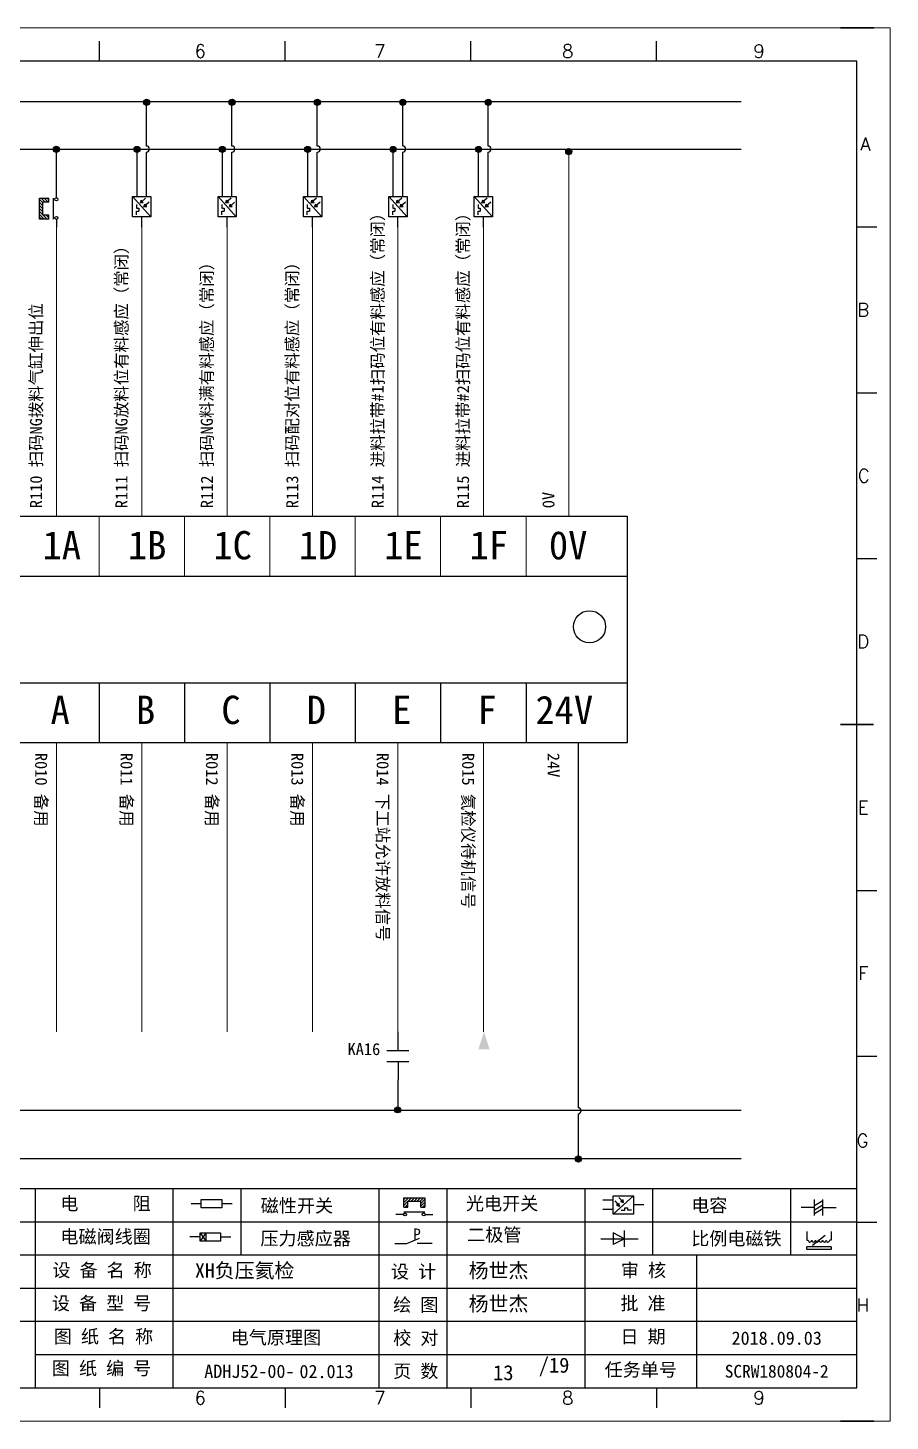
# Model space of a CAD drawing. Header units: millimetres. Extents: x 17734 to 28845, y 9358 to 11073.
# Drawn here: x 23893.2 to 24036.6, y 9752 to 9983.5 of the extents above; entities that cross this region are included whole.
import ezdxf
from ezdxf.enums import TextEntityAlignment as Align

# ---------------------------------------------------------------- set-up
doc = ezdxf.new("R2010")
doc.units = ezdxf.units.MM
doc.layers.add('AE_BOR', color=1, linetype='Continuous')
doc.styles.get("Standard").update_dxf_attribs({"font": ''})
doc.styles.add('WD', font='romans.shx', dxfattribs={"bigfont": 'gbcbig.shx'})
doc.styles.add('汉字', font='')
doc.styles.get('Standard').set_extended_font_data('SimSun')
doc.styles.get('汉字').set_extended_font_data('新宋体')

# ---------------------------------------------------------------- blocks, each defined once
blk = doc.blocks.new('磁性开关')
at = {"linetype": 'ByBlock'}
h = blk.add_hatch(dxfattribs=at)
h.set_pattern_fill('ANSI31', color=256, scale=0.1, style=0)
h.paths.add_polyline_path([(-1910.88, -776.69), (-1910.88, -775.29), (-1907.69, -775.29), (-1907.69, -776.69), (-1908.31, -776.69), (-1908.31, -775.79), (-1910.25, -775.79), (-1910.25, -776.69)])
for p, q in [((-1910.88, -776.69), (-1910.88, -775.29)), ((-1910.88, -775.29), (-1907.69, -775.29)), ((-1910.88, -776.69), (-1910.25, -776.69)), ((-1910.25, -776.69), (-1910.25, -775.79)), ((-1910.25, -775.79), (-1908.31, -775.79)), ((-1908.31, -776.69), (-1908.31, -775.79)), ((-1908.31, -776.69), (-1907.69, -776.69)), ((-1907.69, -775.29), (-1907.69, -776.69)), ((-1910.91, -777.81), (-1912.09, -777.81)), ((-1910.88, -777.39), (-1907.69, -777.39)), ((-1907.66, -777.81), (-1906.48, -777.81))]:
    blk.add_line(p, q, dxfattribs=at)
for centre in [(-1910.68, -777.81), (-1907.88, -777.81)]:
    blk.add_circle(centre, 0.225, dxfattribs=at)
blk = doc.blocks.new('光电开关')
at = {"linetype": 'ByBlock'}
h = blk.add_hatch(dxfattribs=at)
h.set_pattern_fill('ANSI31', color=256, scale=0.01, style=0)
h.set_pattern_definition([(45, (0.172267, 0), (-0.0224506403, 0.0224506403), [])])
h.paths.add_polyline_path([(-1882.44, -776.34), (-1882.5, -775.91), (-1882.68, -776.07)])
h.paths.add_polyline_path([(-1882.86, -776.23), (-1882.44, -776.34), (-1882.68, -776.07)])
h.paths.add_polyline_path([(-1883.05, -776.88), (-1883.11, -776.45), (-1883.29, -776.61)])
h.paths.add_polyline_path([(-1883.47, -776.77), (-1883.05, -776.88), (-1883.29, -776.61)])
for p, q in [((-1884.01, -775.96), (-1885.56, -775.96)), ((-1880.91, -775.3), (-1884.01, -778.05)), ((-1883.75, -776.09), (-1883.05, -776.88)), ((-1883.11, -776.45), (-1883.47, -776.77)), ((-1883.05, -776.88), (-1883.47, -776.77)), ((-1883.14, -775.55), (-1882.44, -776.34)), ((-1883.05, -776.88), (-1883.11, -776.45)), ((-1882.5, -775.91), (-1882.86, -776.23)), ((-1882.44, -776.34), (-1882.86, -776.23)), ((-1882.44, -776.34), (-1882.5, -775.91)), ((-1879.37, -776.67), (-1880.91, -776.67)), ((-1884.01, -777.39), (-1885.56, -777.39)), ((-1882.78, -777.47), (-1882.23, -777.47)), ((-1882.23, -777.47), (-1882.23, -777.14)), ((-1882.23, -777.14), (-1881.78, -777.14)), ((-1881.78, -777.47), (-1881.78, -777.14)), ((-1881.23, -777.47), (-1881.78, -777.47))]:
    blk.add_line(p, q, dxfattribs=at)
blk.add_lwpolyline([(-1884.01, -775.3), (-1880.91, -775.3), (-1880.91, -778.05), (-1884.01, -778.05)], close=True, dxfattribs=at)
blk = doc.blocks.new('电磁阀线圈')
at = {"linetype": 'ByBlock'}
for p, q in [((-1854.61, -796.54), (-1856.17, -796.54)), ((-1854.61, -795.92), (-1853.75, -797.16)), ((-1853.75, -795.92), (-1854.61, -797.16)), ((-1853.75, -795.92), (-1853.75, -797.16)), ((-1851.53, -796.54), (-1849.97, -796.54))]:
    blk.add_line(p, q, dxfattribs=at)
blk.add_lwpolyline([(-1854.61, -795.92), (-1851.53, -795.92), (-1851.53, -797.16), (-1854.61, -797.16)], close=True, dxfattribs=at)
blk = doc.blocks.new('压力感应器')
at = {"linetype": 'ByBlock'}
for p, q in [((-1815.59, -777.73), (-1813.71, -776.93)), ((-1817.44, -777.73), (-1815.59, -777.73)), ((-1811.78, -777.73), (-1814.05, -777.73))]:
    blk.add_line(p, q, dxfattribs=at)
at = {"linetype": 'ByBlock', "insert": (-1814.65, -775.48), "char_height": 1.68, "width": 1.2242, "attachment_point": 1}
blk.add_mtext('{\\fNSimSun|b0|i0|c134|p49;P}', dxfattribs=at)
blk = doc.blocks.new('二极管')
at = {"linetype": 'ByBlock'}
for p, q in [((-1787.52, -776.77), (-1781.92, -776.77)), ((-1783.97, -776.77), (-1785.69, -775.9)), ((-1785.69, -775.9), (-1785.69, -777.65)), ((-1783.97, -776.77), (-1785.69, -777.65)), ((-1783.97, -777.99), (-1783.97, -775.56))]:
    blk.add_line(p, q, dxfattribs=at)
blk = doc.blocks.new('电容')
at = {"linetype": 'ByBlock'}
for p, q in [((-1756.08, -782.99), (-1756.08, -780.56)), ((-1754.86, -780.79), (-1756.08, -781.55)), ((-1754.86, -782.99), (-1754.86, -780.56)), ((-1756.08, -781.77), (-1758.13, -781.77)), ((-1754.86, -781.44), (-1756.08, -782.2)), ((-1754.86, -781.99), (-1756.08, -782.75)), ((-1754.86, -781.77), (-1752.81, -781.77))]:
    blk.add_line(p, q, dxfattribs=at)
blk = doc.blocks.new('比例电磁阀')
at = {"linetype": 'ByBlock'}
for p, q in [((-1757.26, -775.38), (-1757.26, -776.71)), ((-1757.26, -776.71), (-1757.05, -776.71)), ((-1754.5, -775.98), (-1756.35, -777.44)), ((-1753.58, -776.71), (-1753.8, -776.71)), ((-1753.58, -775.38), (-1753.58, -776.71)), ((-1753.6, -777.73), (-1757.25, -777.73)), ((-1757.25, -778.13), (-1757.25, -777.73)), ((-1753.6, -778.13), (-1757.25, -778.13)), ((-1756.35, -777.44), (-1756.25, -777.25)), ((-1756.35, -777.44), (-1756.15, -777.38)), ((-1756.15, -777.38), (-1756.25, -777.25)), ((-1753.6, -777.73), (-1753.6, -778.13))]:
    blk.add_line(p, q, dxfattribs=at)
for centre in [(-1756.78, -776.71), (-1756.24, -776.71), (-1755.7, -776.71), (-1755.15, -776.71), (-1754.61, -776.71), (-1754.07, -776.71)]:
    blk.add_arc(centre, 0.271, 180, 0, dxfattribs=at)
blk = doc.blocks.new('电阻')
at = {"linetype": 'ByBlock'}
for p, q in [((-3.09, 0), (-1.57, 0)), ((1.57, 0), (3.09, 0))]:
    blk.add_line(p, q, dxfattribs=at)
blk.add_lwpolyline([(-1.57, 0.63), (1.57, 0.63), (1.57, -0.63), (-1.57, -0.63)], close=True, dxfattribs=at)
blk = doc.blocks.new('电控横A4')
for p, q in [((292, -5), (5, -5)), ((292, -205), (292, -5)), ((10.03, -205), (289.53, -205)), ((130.8, -205), (190.75, -205)), ((190.75, -205), (259.54, -205))]:
    blk.add_line(p, q)
at = {"linetype": 'ByBlock'}
for p, q in [((292, -175), (5, -175)), ((292, -180), (5, -180)), ((292, -185), (5, -185)), ((292, -190), (5, -190)), ((292, -195), (5, -195)), ((292, -200), (168.03, -200))]:
    blk.add_line(p, q, dxfattribs=at)
at = {"color": 0, "lineweight": -2}
for p, q in [((168.03, -175), (168.03, -204.92)), ((188.84, -175), (188.84, -185)), ((199.08, -175), (199.08, -185)), ((219.89, -175), (219.89, -185)), ((230.12, -175), (230.12, -185)), ((250.93, -175), (250.93, -185)), ((261.17, -175), (261.17, -185)), ((281.98, -175), (281.98, -185)), ((188.84, -185), (188.84, -204.92)), ((219.89, -185), (219.89, -205)), ((230.12, -185), (230.12, -205)), ((250.93, -185), (250.93, -205)), ((267.79, -185), (267.79, -205))]:
    blk.add_line(p, q, dxfattribs=at)
at = {"color": 0, "ltscale": 2}
for p, q in [((292, -205), (292, -183.55)), ((259.54, -205), (289.53, -205)), ((259.54, -205), (292, -205))]:
    blk.add_line(p, q, dxfattribs=at)
at = {"layer": 'AE_BOR', "color": 1, "lineweight": 15}
for p, q in [((0, 0), (297, 0)), ((297, 0), (297, -210)), ((297, -210), (0, -210))]:
    blk.add_line(p, q, dxfattribs=at)
at = {"layer": 'AE_BOR'}
for p, q in [((177.78, -5), (177.78, -2)), ((205.78, -5), (205.78, -2)), ((233.78, -5), (233.78, -2)), ((261.78, -5), (261.78, -2)), ((292, -30), (295, -30)), ((292, -55), (295, -55)), ((292, -80), (295, -80)), ((292, -130), (295, -130)), ((292, -155), (295, -155)), ((292, -180), (295, -180)), ((177.78, -205), (177.78, -208)), ((205.78, -205), (205.78, -208)), ((233.78, -205), (233.78, -208)), ((261.78, -205), (261.78, -208))]:
    blk.add_line(p, q, dxfattribs=at)
at = {"layer": 'AE_BOR', "lineweight": 30}
for p, q in [((294.53, 0), (289.53, 0)), ((294.53, -210), (289.53, -210))]:
    blk.add_line(p, q, dxfattribs=at)
at = {"layer": 'AE_BOR', "color": 2, "lineweight": 30}
blk.add_line((289.5, -105), (294.5, -105), dxfattribs=at)
at = {"linetype": 'ByBlock'}
for name, p in [('磁性开关', (2134.53, 598.96)), ('光电开关', (2139.22, 599.27)), ('电容', (2041.69, 603.98)), ('电磁阀线圈', (2047.53, 614.3)), ('压力感应器', (2039.72, 594.52)), ('二极管', (2040.91, 594.27)), ('比例电磁阀', (2041.69, 593.98))]:
    blk.add_blockref(name, p, dxfattribs=at)
blk.add_blockref('电阻', (194.66, -177.22))
at = {"char_height": 2, "attachment_point": 1, "style": '汉字'}
for s, insert in [('{\\fKaiTi_GB2312|b0|i0|c134|p49;电      阻}', (171.86, -176.19)), ('{\\fKaiTi_GB2312|b0|i0|c134|p49;磁性开关}', (202.07, -176.53)), ('{\\fKaiTi_GB2312|b0|i0|c134|p49;光电开关}', (233.02, -176.19)), ('{\\fKaiTi_GB2312|b0|i0|c134|p49;电容}', (267, -176.48)), ('{\\fKaiTi_GB2312|b0|i0|c134|p49;电磁阀线圈}', (171.86, -181.19)), ('{\\fKaiTi_GB2312|b0|i0|c134|p49;压力感应器}', (202.02, -181.47)), ('{\\fKaiTi_GB2312|b0|i0|c134|p49;二极管}', (233.2, -180.91)), ('{\\fKaiTi_GB2312|b0|i0|c134|p49;比例电磁铁}', (267, -181.48)), ('{\\fKaiTi_GB2312|b0|i0|c134|p0;设 备 名 称}', (170.65, -186.24)), ('{\\fKaiTi_GB2312|b0|i0|c134|p0;设 计}', (221.72, -186.46)), ('{\\fKaiTi_GB2312|b0|i0|c134|p0;审 核}', (256.39, -186.25)), ('{\\fKaiTi_GB2312|b0|i0|c134|p0;设 备 型 号}', (170.58, -191.24)), ('{\\fKaiTi_GB2312|b0|i0|c134|p0;批 准}', (256.32, -191.25)), ('{\\fKaiTi_GB2312|b0|i0|c134|p0;绘 图}', (222.05, -191.46)), ('{\\fKaiTi_GB2312|b0|i0|c134|p0;图 纸 名 称}', (170.86, -196.24)), ('{\\fKaiTi_GB2312|b0|i0|c134|p0;校 对}', (222.05, -196.46)), ('{\\fKaiTi_GB2312|b0|i0|c134|p0;日 期}', (256.32, -196.25)), ('{\\fKaiTi_GB2312|b0|i0|c134|p0;图 纸 编 号}', (170.57, -201.03)), ('{\\fKaiTi_GB2312|b0|i0|c134|p0;页 数}', (222.05, -201.46)), ('{\\fKaiTi_GB2312|b0|i0|c134|p0;任务单号}', (253.94, -201.25))]:
    blk.add_mtext(s, dxfattribs=dict(at, insert=insert))
for s, insert, char_height, width, attachment_point in [('{\\fKaiTi_GB2312|b0|i0|c134|p49;XH负压氦检}', (192.15, -186.2), 2.2, 26.5767, 1), ('{\\fKaiTi_GB2312|b0|i0|c134|p49;杨世杰}', (233.43, -186.2), 2.2, 15.3175, 1), ('{\\fKaiTi_GB2312|b0|i0|c134|p49;杨世杰}', (233.43, -191.2), 2.2, 15.3175, 1), ('{\\fKaiTi_GB2312|b0|i0|c134|p49;2018.09.03}', (279.89, -197.5), 2, 24.2172, 5), ('{\\fKaiTi_GB2312|b0|i0|c134|p49;SCRW180804-2}', (279.89, -202.5), 1.92, 24.2172, 5)]:
    blk.add_mtext(s, dxfattribs=dict(insert=insert, char_height=char_height, width=width, attachment_point=attachment_point))
at = {"color": 0, "lineweight": -2, "insert": (200.36, -202.5), "char_height": 2, "width": 31.0482, "attachment_point": 5}
blk.add_mtext('{\\C256;ADHJ52-00-}', dxfattribs=at)
at = {"color": 0, "linetype": 'ByBlock', "lineweight": -2, "insert": (242.64, -201.84), "char_height": 4.2689, "width": 20.8102, "attachment_point": 5}
blk.add_mtext('  {\\H0.53119x; /19}', dxfattribs=at)
at = {"layer": 'AE_BOR', "style": 'WD'}
for s, p in [('6', (192.94, -4.5)), ('7', (220.04, -4.5)), ('8', (248.37, -4.5)), ('9', (277.23, -4.5)), ('6', (192.94, -207.5)), ('7', (220.04, -207.5)), ('8', (248.37, -207.5)), ('9', (277.23, -207.5))]:
    blk.add_text(s, height=2, dxfattribs=at).set_placement(p, align=Align.CENTER)
for s, p in [('A', (294.03, -17.5)), ('B', (293.84, -42.5)), ('C', (293.93, -67.5)), ('D', (293.84, -92.5)), ('E', (293.74, -117.5)), ('F', (293.74, -142.5)), ('F', (293.74, -142.5)), ('G', (293.74, -167.72)), ('H', (293.84, -192.5))]:
    blk.add_text(s, height=2, dxfattribs=at).set_placement(p, align=Align.MIDDLE_RIGHT)
blk = doc.blocks.new('常开触点')
at = {"linetype": 'ByBlock'}
for p, q in [((-1853.82, -782.99), (-1853.82, -780.56)), ((-1852.6, -782.99), (-1852.6, -780.56)), ((-1853.82, -781.77), (-1855.88, -781.77)), ((-1852.6, -781.77), (-1850.55, -781.77))]:
    blk.add_line(p, q, dxfattribs=at)

msp = doc.modelspace()

# ---------------------------------------------------------------- hatches: boundary and pattern name
at = {"lineweight": -2}
h = msp.add_hatch(color=0, dxfattribs=at)
edge = h.paths.add_edge_path()
edge.add_arc((23912.966, 9971.112), 0.5, 0, 360)
h = msp.add_hatch(color=0, dxfattribs=at)
edge = h.paths.add_edge_path()
edge.add_arc((23927.166, 9971.112), 0.5, 0, 360)
h = msp.add_hatch(color=0, dxfattribs=at)
edge = h.paths.add_edge_path()
edge.add_arc((23941.366, 9971.112), 0.5, 0, 360)
h = msp.add_hatch(color=0, dxfattribs=at)
edge = h.paths.add_edge_path()
edge.add_arc((23955.566, 9971.112), 0.5, 0, 360)
h = msp.add_hatch(color=0, dxfattribs=at)
edge = h.paths.add_edge_path()
edge.add_arc((23969.766, 9971.112), 0.5, 0, 360)
h = msp.add_hatch(color=0, dxfattribs=at)
edge = h.paths.add_edge_path()
edge.add_arc((23897.954, 9963.299), 0.5, 180, 540)
h = msp.add_hatch(color=0, dxfattribs=at)
edge = h.paths.add_edge_path()
edge.add_arc((23911.361, 9963.279), 0.5, 0, 360)
h = msp.add_hatch(color=0, dxfattribs=at)
edge = h.paths.add_edge_path()
edge.add_arc((23925.561, 9963.279), 0.5, 0, 360)
h = msp.add_hatch(color=0, dxfattribs=at)
edge = h.paths.add_edge_path()
edge.add_arc((23939.761, 9963.279), 0.5, 0, 360)
h = msp.add_hatch(color=0, dxfattribs=at)
edge = h.paths.add_edge_path()
edge.add_arc((23953.961, 9963.279), 0.5, 0, 360)
h = msp.add_hatch(color=0, dxfattribs=at)
edge = h.paths.add_edge_path()
edge.add_arc((23968.161, 9963.279), 0.5, 0, 360)
h = msp.add_hatch(color=0, dxfattribs=at)
edge = h.paths.add_edge_path()
edge.add_arc((23983.161, 9962.921), 0.5, 0, 360)
msp.add_hatch(color=256).paths.add_polyline_path([(23970, 9813.722), (23969.065, 9816.641), (23968.129, 9813.722)])
h = msp.add_hatch(color=0, dxfattribs=at)
edge = h.paths.add_edge_path()
edge.add_arc((23954.716, 9803.673), 0.5, 0, 360)
h = msp.add_hatch(color=0, dxfattribs=at)
edge = h.paths.add_edge_path()
edge.add_arc((23984.753, 9795.511), 0.5, 0, 360)

# ---------------------------------------------------------------- linework, layer by layer
at = {"color": 0, "lineweight": -2}
for p, q in [((23745.063, 9971.213), (24011.816, 9971.213)), ((23745.063, 9963.341), (24011.816, 9963.341)), ((23748.861, 9892.345), (23992.861, 9892.345)), ((23748.861, 9874.641), (23992.861, 9874.641)), ((23905.061, 9874.641), (23905.061, 9864.641)), ((23919.261, 9874.641), (23919.261, 9864.641)), ((23933.461, 9874.641), (23933.461, 9864.641)), ((23947.661, 9874.641), (23947.661, 9864.641)), ((23961.861, 9874.641), (23961.861, 9864.641)), ((23976.061, 9874.641), (23976.061, 9864.641)), ((23984.73, 9864.604), (23984.73, 9804.034)), ((23745.063, 9803.644), (24011.816, 9803.644)), ((23984.73, 9803.034), (23984.73, 9795.484)), ((23745.063, 9795.594), (24011.816, 9795.594))]:
    msp.add_line(p, q, dxfattribs=at)
for p, q in [((23912.947, 9963.841), (23912.947, 9971.213)), ((23927.147, 9963.841), (23927.147, 9971.213)), ((23941.347, 9963.841), (23941.347, 9971.213)), ((23955.547, 9963.841), (23955.547, 9971.213)), ((23969.747, 9963.841), (23969.747, 9971.213)), ((23897.961, 9956.532), (23897.961, 9963.342)), ((23911.375, 9957.17), (23911.375, 9963.341)), ((23912.947, 9957.17), (23912.947, 9962.841)), ((23925.575, 9957.17), (23925.575, 9963.341)), ((23927.147, 9957.17), (23927.147, 9962.841)), ((23939.775, 9957.17), (23939.775, 9963.341)), ((23941.347, 9957.17), (23941.347, 9962.841)), ((23953.975, 9957.17), (23953.975, 9963.341)), ((23955.547, 9957.17), (23955.547, 9962.841)), ((23968.175, 9957.17), (23968.175, 9963.341)), ((23969.747, 9957.17), (23969.747, 9962.841)), ((23954.761, 9808.648), (23954.761, 9803.644))]:
    msp.add_line(p, q)
at = {"lineweight": 0}
for p, q in [((23983.161, 9902.345), (23983.161, 9962.921)), ((23897.961, 9902.345), (23897.961, 9950.345)), ((23912.161, 9902.345), (23912.161, 9950.345)), ((23926.361, 9902.345), (23926.361, 9950.345)), ((23940.561, 9902.345), (23940.561, 9950.345)), ((23954.761, 9902.345), (23954.761, 9950.345)), ((23968.961, 9902.345), (23968.961, 9950.345)), ((23905.061, 9892.345), (23905.061, 9902.345)), ((23919.261, 9892.345), (23919.261, 9902.345)), ((23933.461, 9892.345), (23933.461, 9902.345)), ((23947.661, 9892.345), (23947.661, 9902.345)), ((23961.861, 9892.345), (23961.861, 9902.345)), ((23976.061, 9892.345), (23976.061, 9902.345)), ((23897.961, 9864.641), (23897.961, 9816.641)), ((23912.161, 9864.641), (23912.161, 9816.641)), ((23926.361, 9864.641), (23926.361, 9816.641)), ((23940.561, 9864.641), (23940.561, 9816.641)), ((23954.761, 9864.641), (23954.761, 9816.641)), ((23968.961, 9864.641), (23968.961, 9816.641))]:
    msp.add_line(p, q, dxfattribs=at)
at = {"color": 0, "lineweight": -2}
msp.add_lwpolyline([(23748.861, 9902.345), (23992.861, 9902.345), (23992.861, 9864.641), (23748.861, 9864.641)], close=True, dxfattribs=at)
for centre, radius in [((23912.966, 9971.112), 0.5), ((23927.166, 9971.112), 0.5), ((23941.366, 9971.112), 0.5), ((23955.566, 9971.112), 0.5), ((23969.766, 9971.112), 0.5), ((23897.954, 9963.299), 0.5), ((23911.361, 9963.279), 0.5), ((23925.561, 9963.279), 0.5), ((23939.761, 9963.279), 0.5), ((23953.961, 9963.279), 0.5), ((23968.161, 9963.279), 0.5), ((23983.161, 9962.921), 0.5), ((23986.615, 9883.956), 2.672), ((23954.716, 9803.673), 0.5), ((23984.753, 9795.511), 0.5)]:
    msp.add_circle(centre, radius, dxfattribs=at)
for centre in [(23912.947, 9963.341), (23927.147, 9963.341), (23941.347, 9963.341), (23955.547, 9963.341), (23969.747, 9963.341), (23984.73, 9803.534)]:
    msp.add_arc(centre, 0.5, 270, 90)

# ---------------------------------------------------------------- block references
at = {"xscale": 1.1025, "yscale": 1.1025, "zscale": 1.1025}
msp.add_blockref('电控横A4', (23709.158, 9983.476), dxfattribs=at)
at = {"linetype": 'ByBlock'}
for name, p, xscale, yscale, zscale, rotation in [('磁性开关', (23040.421, 12058.422), 1.1025, 1.1025, 1.1025, 89.99999999999999), ('光电开关', (24768.443, 7878.345), 1.1025, 1.1025, 1.1025, 270), ('光电开关', (24782.643, 7878.345), 1.1025, 1.1025, 1.1025, 270), ('光电开关', (24796.843, 7878.345), 1.1025, 1.1025, 1.1025, 270), ('光电开关', (24811.043, 7878.345), 1.1025, 1.1025, 1.1025, 270), ('光电开关', (24825.243, 7878.345), 1.1025, 1.1025, 1.1025, 270), ('常开触点', (25127.422, 7032.827), 1.5, 1.5, 1.5, 270)]:
    msp.add_blockref(name, p, dxfattribs=dict(at, xscale=xscale, yscale=yscale, zscale=zscale, rotation=rotation))

# ---------------------------------------------------------------- texts
at = {"color": 0, "lineweight": -2, "char_height": 2, "width": 71.79445, "attachment_point": 1}
for s, insert, rotation in [('R114 {\\f宋体|b0|i0|c134|p2;\\H1x;\\C256;进料拉带#1扫码位有料感应（常闭）}', (23950.378, 9903.648), 90), ('R115 {\\f宋体|b0|i0|c134|p2;\\H1x;\\C256;进料拉带#2扫码位有料感应（常闭）}', (23964.578, 9903.648), 90), ('R111 {\\f宋体|b0|i0|c134|p2;\\H1x;\\C256;扫码NG放料位有料感应（常闭）}', (23907.778, 9903.648), 90), ('R112 {\\f宋体|b0|i0|c134|p2;\\H1x;\\C256;扫码NG料满有料感应（常闭）}', (23921.978, 9903.648), 90), ('R113 {\\f宋体|b0|i0|c134|p2;\\H1x;\\C256;扫码配对位有料感应（常闭）}', (23936.178, 9903.648), 90), ('R110 {\\f宋体|b0|i0|c134|p2;\\H1x;\\C256;扫码NG拨料气缸伸出位}', (23893.578, 9903.648), 90), ('0V', (23978.778, 9903.648), 90), ('{\\C256;R010 备用}', (23896.438, 9863.004), 270), ('{\\C256;R011 备用}', (23910.638, 9863.004), 270), ('{\\C256;R012 备用}', (23924.838, 9863.004), 270), ('{\\C256;R013 备用}', (23939.038, 9863.004), 270), ('{\\C256;R014 下工站允许放料信号}', (23953.238, 9863.004), 270), ('{\\C256;R015 氦检仪待机信号}', (23967.438, 9863.004), 270), ('{\\C256;24V}', (23981.638, 9863.004), 270)]:
    msp.add_mtext(s, dxfattribs=dict(at, insert=insert, rotation=rotation))
at = {"color": 0, "lineweight": -2}
for s, insert, char_height, width, attachment_point in [('1A', (23895.661, 9899.86), 4.7064, 7.20347, 1), ('1B', (23909.861, 9899.86), 4.7064, 7.20347, 1), ('1C', (23924.061, 9899.86), 4.7064, 7.20347, 1), ('1D', (23938.261, 9899.86), 4.7064, 7.20347, 1), ('1E', (23952.461, 9899.86), 4.7064, 7.20347, 1), ('1F', (23966.661, 9899.86), 4.7064, 7.20347, 1), ('0V', (23979.861, 9899.86), 4.7064, 7.20347, 1), ('A', (23896.993, 9872.495), 4.706, 7.20347, 1), ('B', (23911.193, 9872.495), 4.706, 7.20347, 1), ('C', (23925.393, 9872.495), 4.706, 7.20347, 1), ('D', (23939.593, 9872.495), 4.706, 7.20347, 1), ('E', (23953.793, 9872.495), 4.706, 7.20347, 1), ('F', (23967.993, 9872.495), 4.706, 7.20347, 1), ('24V', (23977.614, 9872.495), 4.7064, 7.20347, 1), ('KA16', (23946.374, 9814.772), 2, 7.20347, 1), ('电气原理图', (23934.466, 9765.732), 2.205, 34.2306, 5), ('02.013', (23938.381, 9761.306), 2.205, 5.72397, 1)]:
    msp.add_mtext(s, dxfattribs=dict(at, insert=insert, char_height=char_height, width=width, attachment_point=attachment_point))
at = {"color": 0, "linetype": 'ByBlock', "lineweight": -2, "insert": (23972.281, 9759.983), "char_height": 2.5, "width": 5.1278, "attachment_point": 5}
msp.add_mtext('13', dxfattribs=at)

doc.saveas('drawing.dxf')
